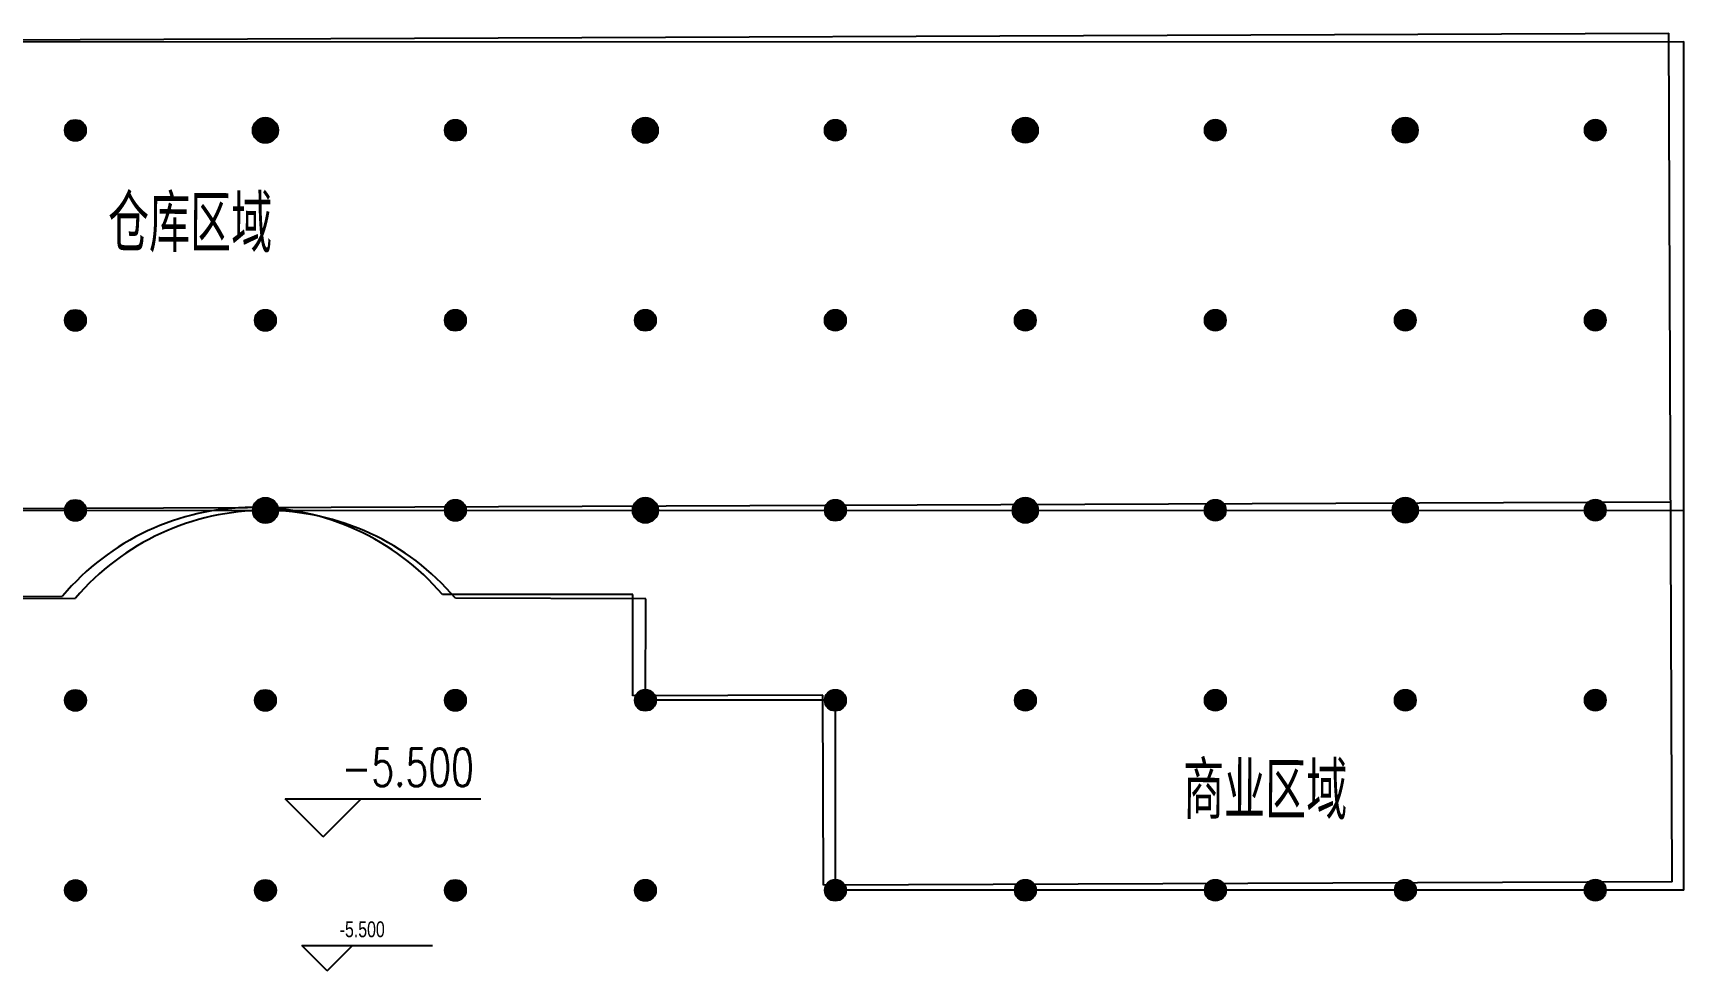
# Model space of a CAD drawing. Extents: x 3835738 to 4446688, y -234172 to 94826.
# Drawn here: x 4235983 to 4314194, y -15611 to 28816 of the extents above; entities that cross this region are included whole.
import ezdxf

# ---------------------------------------------------------------- set-up
doc = ezdxf.new("R2010")
doc.units = 0
doc.header["$LTSCALE"] = 1000
doc.header["$MEASUREMENT"] = 0
for name, color, linetype in [('DIM_ELEV', 8, 'Continuous'), ('e-填充', 8, 'Continuous'), ('PUB_TEXT', 7, 'Continuous'), ('原有地下室', 160, 'Continuous'), ('字体', 7, 'Continuous')]:
    doc.layers.add(name, color=color, linetype=linetype)
doc.styles.add('_TCH_DIM', font='SIMPLEX', dxfattribs={"bigfont": 'GBCBIG'})
doc.styles.add('FSHZ', font='fszk.shx', dxfattribs={"width": 0.75, "bigfont": 'hztxt.shx'})
doc.styles.get("Standard").update_dxf_attribs({"font": 'gbenor.shx', "bigfont": 'gbcbig.shx'})

# ---------------------------------------------------------------- blocks, each defined once
blk = doc.blocks.new('A$C0789794C')
at = {"layer": 'e-填充'}
for p, q in [((40800, -10800), (175200, -10800)), ((175200, -51000), (175200, -10800)), ((40800, -33000), (175200, -33000)), ((89981, -37200), (99000, -37164)), ((126019, -37200), (117000, -37164)), ((126000, -42000), (126019, -37200)), ((135000, -42000), (126000, -42000)), ((135000, -51000), (135000, -42000)), ((175200, -51000), (135000, -51000))]:
    blk.add_line(p, q, dxfattribs=at)
for points, const_width in [([(98750, -15000, 1), (99250, -15000, 1)], 500), ([(98750, -15000, 1), (99250, -15000, 1)], 500), ([(98750, -15000, 1), (99250, -15000, 1)], 500), ([(98750, -15000, 1), (99250, -15000, 1)], 500), ([(107706, -15000, 1), (108294, -15000, 1)], 588), ([(107706, -15000, 1), (108294, -15000, 1)], 588), ([(116750, -15000, 1), (117250, -15000, 1)], 500), ([(116750, -15000, 1), (117250, -15000, 1)], 500), ([(116750, -15000, 1), (117250, -15000, 1)], 500), ([(116750, -15000, 1), (117250, -15000, 1)], 500), ([(125706, -15000, 1), (126294, -15000, 1)], 588), ([(125706, -15000, 1), (126294, -15000, 1)], 588), ([(134750, -15000, 1), (135250, -15000, 1)], 500), ([(134750, -15000, 1), (135250, -15000, 1)], 500), ([(134750, -15000, 1), (135250, -15000, 1)], 500), ([(134750, -15000, 1), (135250, -15000, 1)], 500), ([(143706, -15000, 1), (144294, -15000, 1)], 588), ([(143706, -15000, 1), (144294, -15000, 1)], 588), ([(152750, -15000, 1), (153250, -15000, 1)], 500), ([(152750, -15000, 1), (153250, -15000, 1)], 500), ([(152750, -15000, 1), (153250, -15000, 1)], 500), ([(152750, -15000, 1), (153250, -15000, 1)], 500), ([(152750, -15000, 1), (153250, -15000, 1)], 500), ([(152750, -15000, 1), (153250, -15000, 1)], 500), ([(152750, -15000, 1), (153250, -15000, 1)], 500), ([(152750, -15000, 1), (153250, -15000, 1)], 500), ([(152750, -15000, 1), (153250, -15000, 1)], 500), ([(152750, -15000, 1), (153250, -15000, 1)], 500), ([(161706, -15000, 1), (162294, -15000, 1)], 588), ([(161706, -15000, 1), (162294, -15000, 1)], 588), ([(161706, -15000, 1), (162294, -15000, 1)], 588), ([(170750, -15000, 1), (171250, -15000, 1)], 500), ([(170750, -15000, 1), (171250, -15000, 1)], 500), ([(170750, -15000, 1), (171250, -15000, 1)], 500), ([(170750, -15000, 1), (171250, -15000, 1)], 500), ([(170750, -15000, 1), (171250, -15000, 1)], 500), ([(170750, -15000, 1), (171250, -15000, 1)], 500), ([(98750, -24000, 1), (99250, -24000, 1)], 500), ([(98750, -24000, 1), (99250, -24000, 1)], 500), ([(107750, -24000, 1), (108250, -24000, 1)], 500), ([(107750, -24000, 1), (108250, -24000, 1)], 500), ([(116750, -24000, 1), (117250, -24000, 1)], 500), ([(116750, -24000, 1), (117250, -24000, 1)], 500), ([(125750, -24000, 1), (126250, -24000, 1)], 500), ([(125750, -24000, 1), (126250, -24000, 1)], 500), ([(134750, -24000, 1), (135250, -24000, 1)], 500), ([(134750, -24000, 1), (135250, -24000, 1)], 500), ([(143750, -24000, 1), (144250, -24000, 1)], 500), ([(143750, -24000, 1), (144250, -24000, 1)], 500), ([(152750, -24000, 1), (153250, -24000, 1)], 500), ([(152750, -24000, 1), (153250, -24000, 1)], 500), ([(152750, -24000, 1), (153250, -24000, 1)], 500), ([(152750, -24000, 1), (153250, -24000, 1)], 500), ([(152750, -24000, 1), (153250, -24000, 1)], 500), ([(152750, -24000, 1), (153250, -24000, 1)], 500), ([(161750, -24000, 1), (162250, -24000, 1)], 500), ([(161750, -24000, 1), (162250, -24000, 1)], 500), ([(161750, -24000, 1), (162250, -24000, 1)], 500), ([(161750, -24000, 1), (162250, -24000, 1)], 500), ([(170750, -24000, 1), (171250, -24000, 1)], 500), ([(170750, -24000, 1), (171250, -24000, 1)], 500), ([(170750, -24000, 1), (171250, -24000, 1)], 500), ([(170750, -24000, 1), (171250, -24000, 1)], 500), ([(98750, -33000, 1), (99250, -33000, 1)], 500), ([(98750, -33000, 1), (99250, -33000, 1)], 500), ([(107706, -33000, 1), (108294, -33000, 1)], 588), ([(116750, -33000, 1), (117250, -33000, 1)], 500), ([(116750, -33000, 1), (117250, -33000, 1)], 500), ([(125706, -33000, 1), (126294, -33000, 1)], 588), ([(134750, -33000, 1), (135250, -33000, 1)], 500), ([(134750, -33000, 1), (135250, -33000, 1)], 500), ([(143706, -33000, 1), (144294, -33000, 1)], 588), ([(152750, -33000, 1), (153250, -33000, 1)], 500), ([(152750, -33000, 1), (153250, -33000, 1)], 500), ([(152750, -33000, 1), (153250, -33000, 1)], 500), ([(152750, -33000, 1), (153250, -33000, 1)], 500), ([(152750, -33000, 1), (153250, -33000, 1)], 500), ([(152750, -33000, 1), (153250, -33000, 1)], 500), ([(161706, -33000, 1), (162294, -33000, 1)], 588), ([(161706, -33000, 1), (162294, -33000, 1)], 588), ([(170750, -33000, 1), (171250, -33000, 1)], 500), ([(170750, -33000, 1), (171250, -33000, 1)], 500), ([(170750, -33000, 1), (171250, -33000, 1)], 500), ([(170750, -33000, 1), (171250, -33000, 1)], 500), ([(98750, -42000, 1), (99250, -42000, 1)], 500), ([(98750, -42000, 1), (99250, -42000, 1)], 500), ([(107755, -42000, 1), (108245, -42000, 1)], 490), ([(116750, -42000, 1), (117250, -42000, 1)], 500), ([(116750, -42000, 1), (117250, -42000, 1)], 500), ([(125755, -42000, 1), (126245, -42000, 1)], 490), ([(134750, -42000, 1), (135250, -42000, 1)], 500), ([(134750, -42000, 1), (135250, -42000, 1)], 500), ([(143755, -42000, 1), (144245, -42000, 1)], 490), ([(152750, -42000, 1), (153250, -42000, 1)], 500), ([(152750, -42000, 1), (153250, -42000, 1)], 500), ([(152750, -42000, 1), (153250, -42000, 1)], 500), ([(152750, -42000, 1), (153250, -42000, 1)], 500), ([(152750, -42000, 1), (153250, -42000, 1)], 500), ([(152750, -42000, 1), (153250, -42000, 1)], 500), ([(161755, -42000, 1), (162245, -42000, 1)], 490), ([(161755, -42000, 1), (162245, -42000, 1)], 490), ([(170750, -42000, 1), (171250, -42000, 1)], 500), ([(170750, -42000, 1), (171250, -42000, 1)], 500), ([(170750, -42000, 1), (171250, -42000, 1)], 500), ([(170750, -42000, 1), (171250, -42000, 1)], 500), ([(98750, -51000, 1), (99250, -51000, 1)], 500), ([(98750, -51000, 1), (99250, -51000, 1)], 500), ([(107755, -51000, 1), (108245, -51000, 1)], 490), ([(116750, -51000, 1), (117250, -51000, 1)], 500), ([(116750, -51000, 1), (117250, -51000, 1)], 500), ([(125755, -51000, 1), (126245, -51000, 1)], 490), ([(134750, -51000, 1), (135250, -51000, 1)], 500), ([(134750, -51000, 1), (135250, -51000, 1)], 500), ([(143755, -51000, 1), (144245, -51000, 1)], 490), ([(152750, -51000, 1), (153250, -51000, 1)], 500), ([(152750, -51000, 1), (153250, -51000, 1)], 500), ([(152750, -51000, 1), (153250, -51000, 1)], 500), ([(152750, -51000, 1), (153250, -51000, 1)], 500), ([(152750, -51000, 1), (153250, -51000, 1)], 500), ([(152750, -51000, 1), (153250, -51000, 1)], 500), ([(161755, -51000, 1), (162245, -51000, 1)], 490), ([(161755, -51000, 1), (162245, -51000, 1)], 490), ([(170750, -51000, 1), (171250, -51000, 1)], 500), ([(170750, -51000, 1), (171250, -51000, 1)], 500), ([(170750, -51000, 1), (171250, -51000, 1)], 500), ([(170750, -51000, 1), (171250, -51000, 1)], 500)]:
    blk.add_lwpolyline(points, format="xyb", close=True, dxfattribs=dict(at, const_width=const_width))
for centre, radius in [((99000, -15000), 500), ((99000, -15000), 500), ((99000, -15000), 500), ((99000, -15000), 500), ((108000, -15000), 600), ((108000, -15000), 600), ((117000, -15000), 500), ((117000, -15000), 500), ((117000, -15000), 500), ((117000, -15000), 500), ((126000, -15000), 600), ((126000, -15000), 600), ((135000, -15000), 500), ((135000, -15000), 500), ((135000, -15000), 500), ((135000, -15000), 500), ((144000, -15000), 600), ((144000, -15000), 600), ((153000, -15000), 500), ((153000, -15000), 500), ((153000, -15000), 500), ((153000, -15000), 500), ((153000, -15000), 500), ((153000, -15000), 500), ((153000, -15000), 500), ((153000, -15000), 500), ((153000, -15000), 500), ((153000, -15000), 500), ((162000, -15000), 600), ((162000, -15000), 600), ((162000, -15000), 600), ((171000, -15000), 500), ((171000, -15000), 500), ((171000, -15000), 500), ((171000, -15000), 500), ((171000, -15000), 500), ((171000, -15000), 500), ((99000, -24000), 500), ((99000, -24000), 500), ((108000, -24000), 500), ((108000, -24000), 500), ((117000, -24000), 500), ((117000, -24000), 500), ((126000, -24000), 500), ((126000, -24000), 500), ((135000, -24000), 500), ((135000, -24000), 500), ((144000, -24000), 500), ((144000, -24000), 500), ((153000, -24000), 500), ((153000, -24000), 500), ((153000, -24000), 500), ((153000, -24000), 500), ((153000, -24000), 500), ((153000, -24000), 500), ((162000, -24000), 500), ((162000, -24000), 500), ((162000, -24000), 500), ((162000, -24000), 500), ((171000, -24000), 500), ((171000, -24000), 500), ((171000, -24000), 500), ((171000, -24000), 500), ((99000, -33000), 500), ((99000, -33000), 500), ((108000, -33000), 600), ((117000, -33000), 500), ((117000, -33000), 500), ((126000, -33000), 600), ((135000, -33000), 500), ((135000, -33000), 500), ((144000, -33000), 600), ((153000, -33000), 500), ((153000, -33000), 500), ((153000, -33000), 500), ((153000, -33000), 500), ((153000, -33000), 500), ((153000, -33000), 500), ((162000, -33000), 600), ((162000, -33000), 600), ((171000, -33000), 500), ((171000, -33000), 500), ((171000, -33000), 500), ((171000, -33000), 500), ((99000, -42000), 500), ((99000, -42000), 500), ((108000, -42000), 500), ((117000, -42000), 500), ((117000, -42000), 500), ((126000, -42000), 500), ((135000, -42000), 500), ((135000, -42000), 500), ((144000, -42000), 500), ((153000, -42000), 500), ((153000, -42000), 500), ((153000, -42000), 500), ((153000, -42000), 500), ((153000, -42000), 500), ((153000, -42000), 500), ((162000, -42000), 500), ((162000, -42000), 500), ((171000, -42000), 500), ((171000, -42000), 500), ((171000, -42000), 500), ((171000, -42000), 500), ((99000, -51000), 500), ((99000, -51000), 500), ((108000, -51000), 500), ((117000, -51000), 500), ((117000, -51000), 500), ((126000, -51000), 500), ((135000, -51000), 500), ((135000, -51000), 500), ((144000, -51000), 500), ((153000, -51000), 500), ((153000, -51000), 500), ((153000, -51000), 500), ((153000, -51000), 500), ((153000, -51000), 500), ((153000, -51000), 500), ((162000, -51000), 500), ((162000, -51000), 500), ((171000, -51000), 500), ((171000, -51000), 500), ((171000, -51000), 500), ((171000, -51000), 500)]:
    blk.add_circle(centre, radius, dxfattribs=at)
blk.add_arc((108000, -44809), 11809, 40.34758, 139.65246, dxfattribs=at)
for s, p in [('仓库区域', (100541, -20760)), ('商业区域', (151465, -47623))]:
    blk.add_text(s, height=2700.7, rotation=359.76843, dxfattribs=at).set_placement(p)
blk = doc.blocks.new('gyuu')
at = {"layer": '原有地下室'}
for p, q in [((2434643, 1126684), (2569042, 1127227)), ((2569205, 1087027), (2569042, 1127227)), ((2434733, 1104484), (2569132, 1105027)), ((2483930, 1100483), (2492949, 1100556)), ((2519969, 1100628), (2510949, 1100628)), ((2519969, 1095828), (2519969, 1100628)), ((2528969, 1095865), (2519969, 1095828)), ((2529005, 1086865), (2528969, 1095865)), ((2505288, 1089152), (2503488, 1090952)), ((2503488, 1090952), (2512772, 1090952)), ((2505288, 1089152), (2507088, 1090952)), ((2569205, 1087027), (2529005, 1086865))]:
    blk.add_line(p, q, dxfattribs=at)
blk.add_arc((2501980, 1092947), 11809, 40.57915, 139.88403, dxfattribs=at)
at = {"layer": 'PUB_TEXT', "style": '_TCH_DIM', "width": 0.705882}
blk.add_text('-5.500', height=1785, dxfattribs=at).set_placement((2506172, 1091552))

msp = doc.modelspace()

# ---------------------------------------------------------------- linework, layer by layer
at = {"layer": 'DIM_ELEV'}
for p, q in [((4249922.8, -15610.6), (4248722.8, -14410.6)), ((4248722.8, -14410.6), (4254912, -14410.6)), ((4249922.8, -15610.6), (4251122.8, -14410.6))]:
    msp.add_line(p, q, dxfattribs=at)

# ---------------------------------------------------------------- block references
msp.add_blockref('gyuu', (1744432.3, -1098411))
at = {"layer": 'e-填充', "color": 160, "linetype": 'Continuous', "rotation": 0.006862675940578765}
msp.add_blockref('A$C0789794C', (4138987.7, 39194.2), dxfattribs=at)

# ---------------------------------------------------------------- texts
at = {"layer": '字体', "style": 'FSHZ', "width": 0.75}
msp.add_text('-5.500', height=750, dxfattribs=at).set_placement((4250512, -14010.6))

doc.saveas('drawing.dxf')
